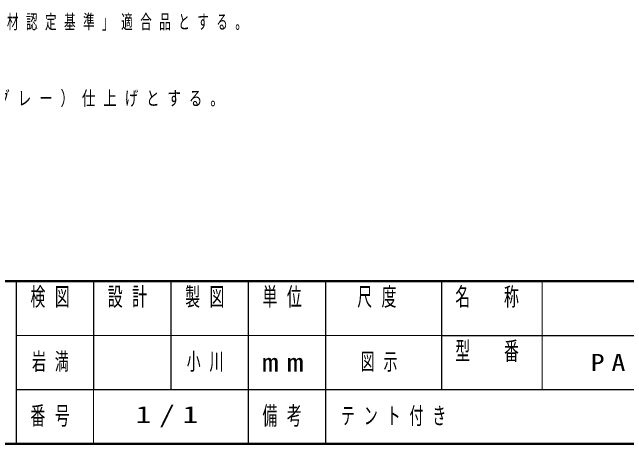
# Model space of a CAD drawing. Units: millimetres on the paper. Extents: x -365 to 0, y 0 to 257.
# Drawn here: x -238 to -158.6, y 0 to 55.7 of the extents above; entities that cross this region are included whole.
import ezdxf

# ---------------------------------------------------------------- set-up
doc = ezdxf.new("R2010")
doc.units = ezdxf.units.MM
doc.layers.add('99', color=7, linetype='Continuous')
doc.layers.add('CLASS1', color=7, linetype='Continuous')
doc.layers.add('NAKAMURA図枠', color=7, linetype='Continuous', lineweight=13)
doc.styles.add('ＭＳ ゴシック', font='')
doc.styles.get('ＭＳ ゴシック').set_extended_font_data('MS Gothic')

msp = doc.modelspace()

# ---------------------------------------------------------------- linework, layer by layer
at = {"layer": 'NAKAMURA図枠', "lineweight": 50}
for p, q in [((-365, 21), (0, 21)), ((-365, 0), (0, 0))]:
    msp.add_line(p, q, dxfattribs=at)
at = {"layer": 'NAKAMURA図枠', "color": 211, "lineweight": 25}
for p, q in [((-237.5, 21), (-237.5, 0)), ((-227.5, 21), (-227.5, 7)), ((-217.5, 21), (-217.5, 7)), ((-207.5, 21), (-207.5, 0)), ((-197.5, 21), (-197.5, 7)), ((-182.5, 21), (-182.5, 7)), ((-182.5, 14), (-70, 14)), ((-237.5, 7), (0, 7))]:
    msp.add_line(p, q, dxfattribs=at)
at = {"layer": 'NAKAMURA図枠'}
for p, q in [((-169.5, 21), (-169.5, 7)), ((-237.5, 14), (-182.5, 14)), ((-227.5, 7), (-227.5, 0))]:
    msp.add_line(p, q, dxfattribs=at)
at = {"layer": 'NAKAMURA図枠', "lineweight": 25}
msp.add_line((-197.5, 7), (-197.5, 0), dxfattribs=at)

# ---------------------------------------------------------------- texts
at = {"layer": '99', "char_height": 2.199, "style": 'ＭＳ ゴシック'}
for s, insert, attachment_point in [('\\T1.64;\\W0.6;岩満', (-232.5, 10.5), 5), ('\\T1.64;\\W0.6;小川', (-212.5, 10.5), 5), ('\\T1.64;\\W0.6;図示', (-190, 10.5), 5), ('\\T1.5;\\W1.2;PAB-1T-HＴ', (-149.75, 10.5), 5), ('\\T1.5;\\W1.35;1/1', (-217.5, 3.5), 5), ('\\T1.64;\\W0.6;テント付き', (-195.5, 3.5), 4)]:
    msp.add_mtext(s, dxfattribs=dict(at, insert=insert, attachment_point=attachment_point))
at = {"layer": 'CLASS1', "char_height": 1.833, "attachment_point": 4, "style": 'ＭＳ ゴシック'}
for s, insert in [('\\T1.64;\\W0.6;合成木材は、木粉入り再生プラスチック（ポリプロピレン系、色：サンディーブラウン）とし、「再生有機系建材認定基準」適合品とする。', (-361.702, 54.388)), ('\\T1.58;\\W0.7;マルチジョイントは、鋳鉄(FCD450)とし、亜鉛溶射処理の上、ウレタン樹脂塗料塗装（チャコールグレー）仕上げとする。', (-361.702, 44.388))]:
    msp.add_mtext(s, dxfattribs=dict(at, insert=insert))
at = {"layer": 'NAKAMURA図枠', "color": 4, "char_height": 2.346, "style": 'ＭＳ ゴシック'}
for s, insert, attachment_point in [('\\T1.64;\\W0.6;検図', (-232.5, 20.167), 2), ('\\T1.64;\\W0.6;設計', (-222.5, 20.167), 2), ('\\T1.64;\\W0.6;製図', (-212.5, 20.167), 2), ('\\T1.64;\\W0.6;単位', (-202.5, 20.167), 2), ('\\T1.64;\\W0.6;尺度', (-190.25, 20.167), 2), ('\\T1.64;\\W0.6;名\u3000称', (-176, 20.167), 2), ('\\T1.64;\\W0.6;型\u3000番', (-176, 13.167), 2), ('\\T1.5;\\W1.35;mm', (-202.5, 10.5), 5), ('\\T1.64;\\W0.6;番号', (-232.5, 3.5), 5), ('\\T1.64;\\W0.6;備考', (-202.5, 3.5), 5)]:
    msp.add_mtext(s, dxfattribs=dict(at, insert=insert, attachment_point=attachment_point))

doc.saveas('drawing.dxf')
